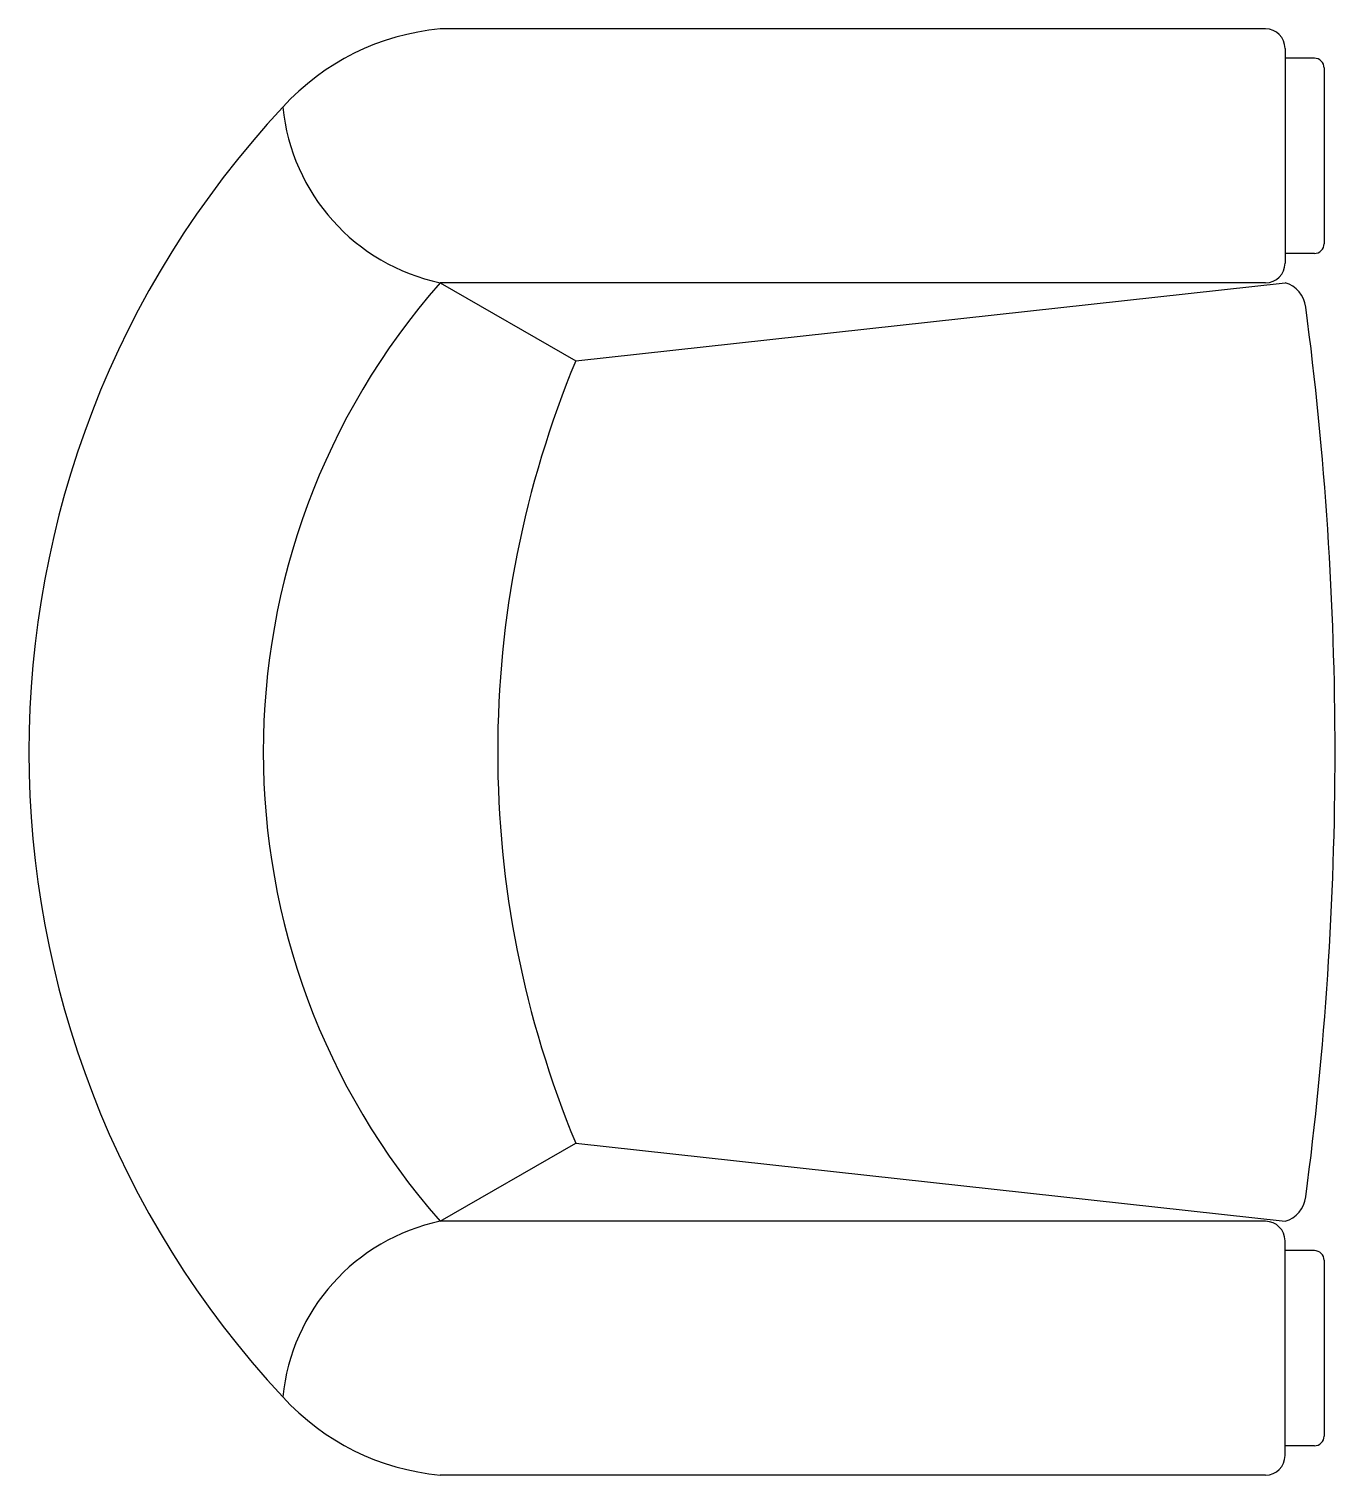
# Model space of a CAD drawing. Header units: millimetres. Extents: x -830.992 to -830.342, y 2708.747 to 2709.467.
import ezdxf

# ---------------------------------------------------------------- set-up
doc = ezdxf.new("R2010")
doc.units = ezdxf.units.MM
doc.header["$LTSCALE"] = 10
doc.layers.add('Móveis_sofás', color=2, linetype='Continuous')

msp = doc.modelspace()

# ---------------------------------------------------------------- linework, layer by layer
at = {"layer": 'Móveis_sofás'}
for p, q in [((-830.37685, 2709.46705), (-830.7876, 2709.46705)), ((-830.36713, 2709.45733), (-830.36713, 2709.35041)), ((-830.35255, 2709.45247), (-830.36713, 2709.45247)), ((-830.34769, 2709.44761), (-830.34769, 2709.36013)), ((-830.35255, 2709.35527), (-830.36713, 2709.35527)), ((-830.37685, 2709.34069), (-830.7876, 2709.34069)), ((-830.7876, 2709.34069), (-830.72013, 2709.30181)), ((-830.72013, 2709.30181), (-830.36713, 2709.34069)), ((-830.7876, 2708.87341), (-830.72013, 2708.91229)), ((-830.72013, 2708.91229), (-830.36713, 2708.87341)), ((-830.37685, 2708.87341), (-830.7876, 2708.87341)), ((-830.36713, 2708.75677), (-830.36713, 2708.86369)), ((-830.35255, 2708.85883), (-830.36713, 2708.85883)), ((-830.34769, 2708.85397), (-830.34769, 2708.76649)), ((-830.35255, 2708.76163), (-830.36713, 2708.76163)), ((-830.37685, 2708.74705), (-830.7876, 2708.74705))]:
    msp.add_line(p, q, dxfattribs=at)
for centre, radius, start, end in [((-830.7766, 2709.34655), 0.121, 95.21953, 137.58155), ((-830.37685, 2709.45733), 0.00972, 0, 90), ((-830.35255, 2709.44761), 0.00486, 0, 90), ((-830.52107, 2709.10705), 0.47121, 137.04095, 222.95905), ((-830.76708, 2709.43787), 0.09932, 185.60128, 258.07529), ((-830.35255, 2709.36013), 0.00486, 270, 0), ((-830.37685, 2709.35041), 0.00972, 270, 0), ((-830.52161, 2709.10705), 0.35403, 138.70467, 221.29533), ((-830.37102, 2709.32694), 0.01429, 6.55403, 74.19038), ((-832.03232, 2709.10705), 1.69008, 352.4686, 7.5314), ((-830.25176, 2709.10705), 0.50724, 157.42087, 202.57913), ((-830.37102, 2708.88717), 0.01429, 285.80962, 353.44597), ((-830.76708, 2708.77624), 0.09932, 101.92471, 174.39872), ((-830.37685, 2708.86369), 0.00972, 0, 90), ((-830.35255, 2708.85397), 0.00486, 0, 90), ((-830.7766, 2708.86756), 0.121, 222.41845, 264.78047), ((-830.35255, 2708.76649), 0.00486, 270, 0), ((-830.37685, 2708.75677), 0.00972, 270, 0)]:
    msp.add_arc(centre, radius, start, end, dxfattribs=at)

doc.saveas('drawing.dxf')
